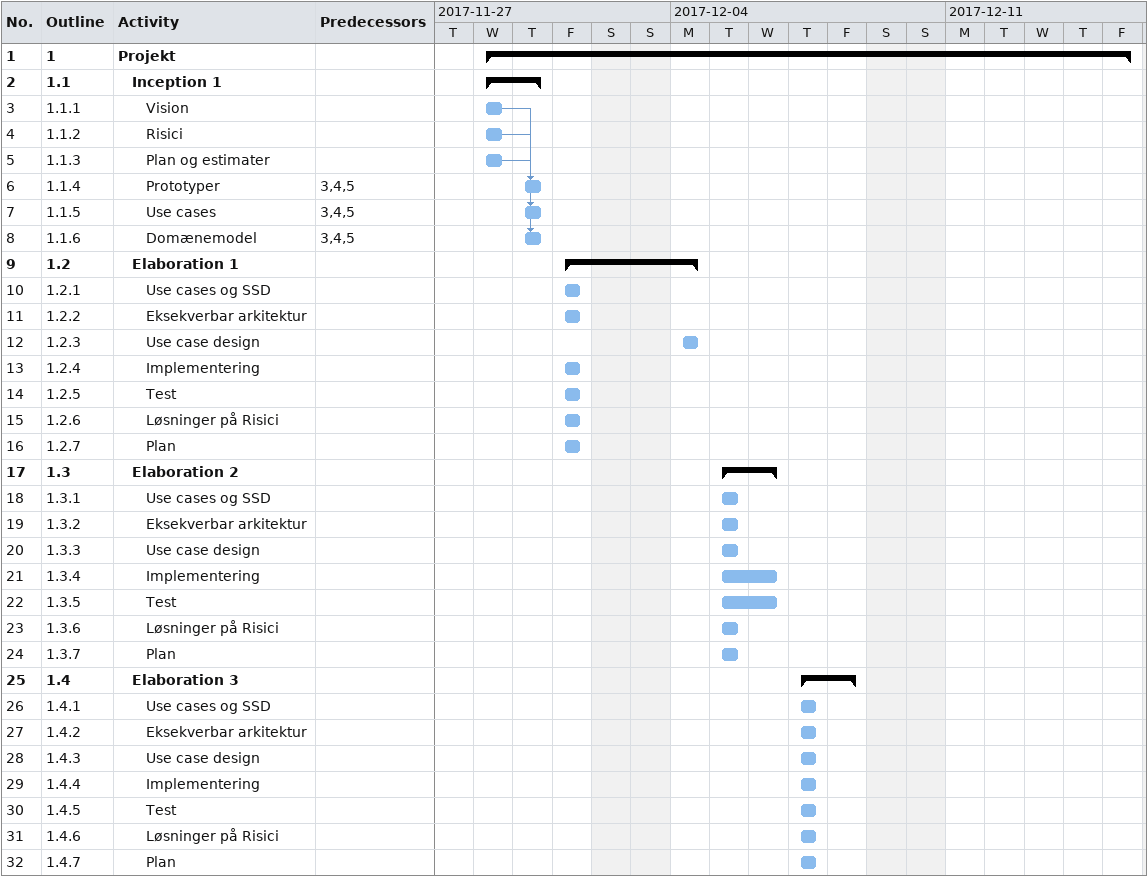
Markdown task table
| ID | WBS | Task | Start | Finish | Predecessors |
|---|---|---|---|---|---|
| 1 | 1 | **Projekt** | 2017-11-29 | 2017-12-15 |  |
| 2 | 1.1 | **Inception 1** | 2017-11-29 | 2017-11-30 |  |
| 3 | 1.1.1 | Vision | 2017-11-29 | 2017-11-29 |  |
| 4 | 1.1.2 | Risici | 2017-11-29 | 2017-11-29 |  |
| 5 | 1.1.3 | Plan og estimater | 2017-11-29 | 2017-11-29 |  |
| 6 | 1.1.4 | Prototyper | 2017-11-30 | 2017-11-30 | 3, 4, 5 |
| 7 | 1.1.5 | Use cases | 2017-11-30 | 2017-11-30 | 3, 4, 5 |
| 8 | 1.1.6 | Domænemodel | 2017-11-30 | 2017-11-30 | 3, 4, 5 |
| 9 | 1.2 | **Elaboration 1** | 2017-12-01 | 2017-12-04 |  |
| 10 | 1.2.1 | Use cases og SSD | 2017-12-01 | 2017-12-01 |  |
| 11 | 1.2.2 | Eksekverbar arkitektur | 2017-12-01 | 2017-12-01 |  |
| 12 | 1.2.3 | Use case design | 2017-12-04 | 2017-12-04 |  |
| 13 | 1.2.4 | Implementering | 2017-12-01 | 2017-12-01 |  |
| 14 | 1.2.5 | Test | 2017-12-01 | 2017-12-01 |  |
| 15 | 1.2.6 | Løsninger på Risici | 2017-12-01 | 2017-12-01 |  |
| 16 | 1.2.7 | Plan | 2017-12-01 | 2017-12-01 |  |
| 17 | 1.3 | **Elaboration 2** | 2017-12-05 | 2017-12-06 |  |
| 18 | 1.3.1 | Use cases og SSD | 2017-12-05 | 2017-12-05 |  |
| 19 | 1.3.2 | Eksekverbar arkitektur | 2017-12-05 | 2017-12-05 |  |
| 20 | 1.3.3 | Use case design | 2017-12-05 | 2017-12-05 |  |
| 21 | 1.3.4 | Implementering | 2017-12-05 | 2017-12-06 |  |
| 22 | 1.3.5 | Test | 2017-12-05 | 2017-12-06 |  |
| 23 | 1.3.6 | Løsninger på Risici | 2017-12-05 | 2017-12-05 |  |
| 24 | 1.3.7 | Plan | 2017-12-05 | 2017-12-05 |  |
| 25 | 1.4 | **Elaboration 3** | 2017-12-07 | 2017-12-08 |  |
| 26 | 1.4.1 | Use cases og SSD | 2017-12-07 | 2017-12-07 |  |
| 27 | 1.4.2 | Eksekverbar arkitektur | 2017-12-07 | 2017-12-07 |  |
| 28 | 1.4.3 | Use case design | 2017-12-07 | 2017-12-07 |  |
| 29 | 1.4.4 | Implementering | 2017-12-07 | 2017-12-07 |  |
| 30 | 1.4.5 | Test | 2017-12-07 | 2017-12-07 |  |
| 31 | 1.4.6 | Løsninger på Risici | 2017-12-07 | 2017-12-07 |  |
| 32 | 1.4.7 | Plan | 2017-12-07 | 2017-12-07 |  |
